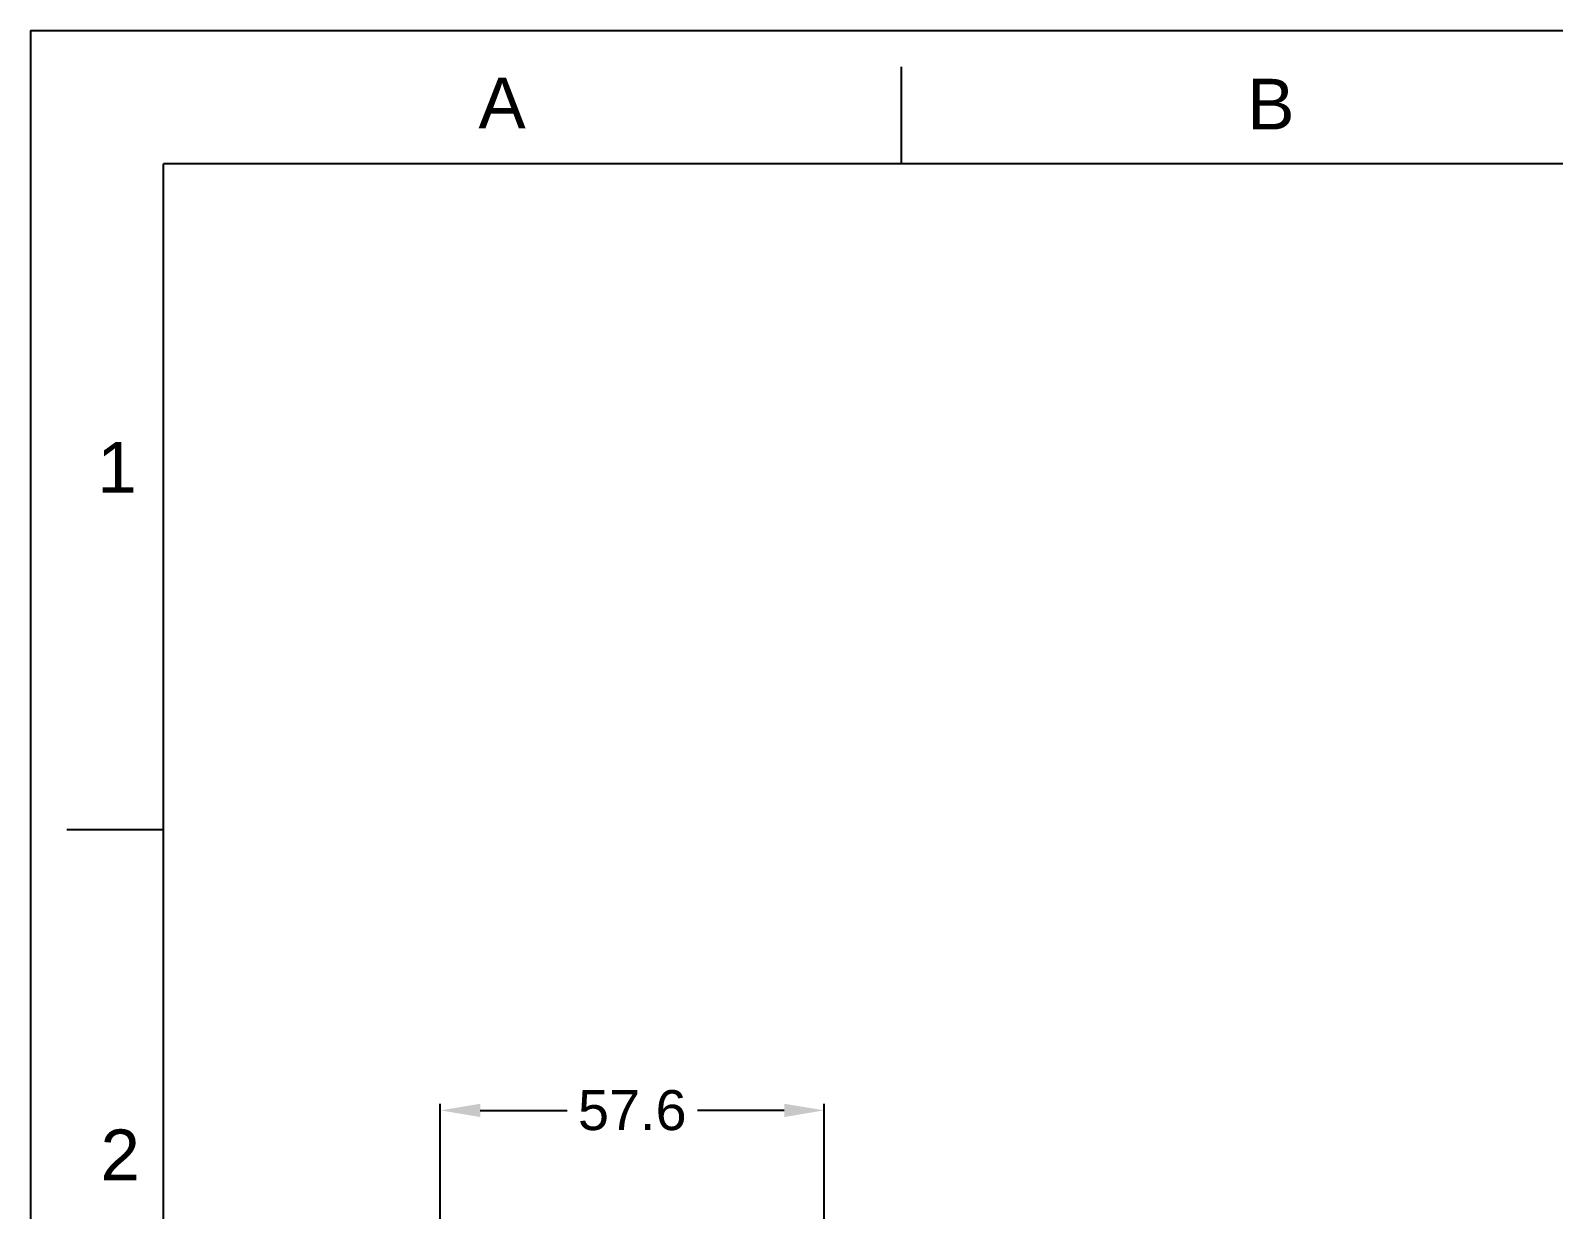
# Model space of a CAD drawing. Header units: millimetres. Extents: x 7368 to 7962, y 1333 to 2173.
# Drawn here: x 7367.8 to 7596.5, y 1996.4 to 2173.4 of the extents above; entities that cross this region are included whole.
import ezdxf

# ---------------------------------------------------------------- set-up
doc = ezdxf.new("R2010")
doc.units = ezdxf.units.MM
doc.layers.get('Defpoints').update_dxf_attribs({"color": 3})
doc.layers.add('DIM', color=3, linetype='Continuous', lineweight=9)
doc.layers.add('FORM', color=7, linetype='Continuous')
doc.styles.get("Standard").update_dxf_attribs({"font": 'arial.ttf'})
doc.dimstyles.new('DIMSTYLE_1', dxfattribs={"dimtxt": 6, "dimasz": 6, "dimexe": 1, "dimexo": 1, "dimgap": 2, "dimtad": 1, "dimtih": 1, "dimtoh": 1, "dimdec": 1, "dimdsep": 46, "dimtxsty": 'Standard', "dimcen": 0, "dimclrd": 3, "dimclre": 3, "dimclrt": 4, "dimazin": 0, "dimtp": 0.3, "dimtm": 0.3, "dimtfac": 1, "dimtdec": 1, "dimtofl": 0, "dimtmove": 0, "dimatfit": 3, "dimfxl": 1, "dimtolj": 1, "dimtzin": 0, "dimarcsym": 0})

# ---------------------------------------------------------------- blocks, each defined once
blk = doc.blocks.new('*D37')
at = {"layer": 'Defpoints', "color": 0, "transparency": 16777216}
for p in [(7487.02, 2011.3), (7429.37, 1960.51), (7487.02, 1951.14)]:
    blk.add_point(p, dxfattribs=at)
at = {"layer": 'DIM', "color": 3, "lineweight": -2, "transparency": 16777216}
for p, q in [((7429.37, 1961.51), (7429.37, 2012.3)), ((7435.37, 2011.3), (7448.4, 2011.3)), ((7481.02, 2011.3), (7467.99, 2011.3)), ((7487.02, 1952.14), (7487.02, 2012.3))]:
    blk.add_line(p, q, dxfattribs=at)
at = {"layer": 'DIM', "color": 3, "transparency": 16777216}
for points in [[(7435.37, 2012.3), (7435.37, 2010.3), (7429.37, 2011.3)], [(7481.02, 2012.3), (7481.02, 2010.3), (7487.02, 2011.3)]]:
    blk.add_solid(points, dxfattribs=at)
at = {"layer": 'DIM', "color": 4, "transparency": 16777216, "insert": (7458.2, 2011.3), "char_height": 6, "attachment_point": 5}
blk.add_mtext('\\A1;57.6', dxfattribs=at)

msp = doc.modelspace()

# ---------------------------------------------------------------- linework, layer by layer
at = {"layer": 'FORM', "color": 7, "linetype": 'Continuous'}
for p, q in [((7367.83, 2173.42), (7961.83, 2173.42)), ((7367.83, 2173.42), (7367.83, 1333.42)), ((7498.63, 2153.42), (7498.63, 2167.95)), ((7941.83, 2153.42), (7387.83, 2153.42)), ((7387.83, 2053.42), (7373.3, 2053.42))]:
    msp.add_line(p, q, dxfattribs=at)
at = {"layer": 'FORM', "linetype": 'Continuous'}
msp.add_line((7387.83, 1353.42), (7387.83, 2153.42), dxfattribs=at)

# ---------------------------------------------------------------- texts
at = {"layer": 'FORM', "char_height": 7.62, "attachment_point": 5}
for s, width, insert in [('A', 10, (7438.65, 2162.53)), ('B', 10, (7554.1, 2162.36)), ('1', 50, (7380.83, 2107.82)), ('2', 50, (7381.31, 2004.62))]:
    msp.add_mtext_dynamic_manual_height_columns(s, width=width, gutter_width=12.5, heights=[0], dxfattribs=dict(at, insert=insert))

# ---------------------------------------------------------------- dimensions: what is measured, and where the dimension line sits
at = {"layer": 'DIM'}
dim = msp.add_linear_dim(base=(7487.0194, 2011.301), p1=(7429.3716, 1960.5073), p2=(7487.0194, 1951.1375), dimstyle='DIMSTYLE_1', override={"dimtad": 0}, dxfattribs=at)
dim.commit()
dim.dimension.update_dxf_attribs({"geometry": '*D37', "text_midpoint": (7458.1955, 2011.301)})

doc.saveas('drawing.dxf')
